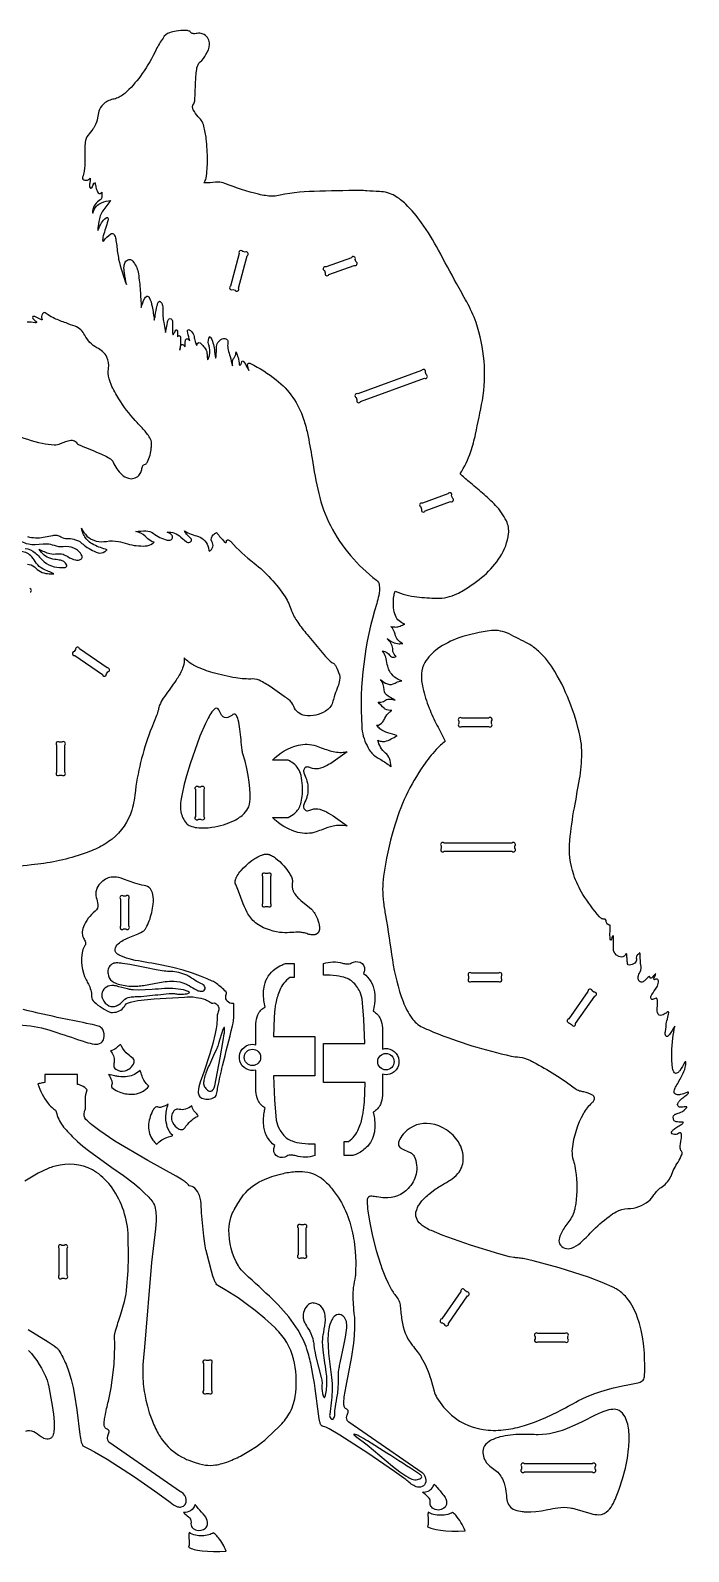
# Model space of a CAD drawing. Extents: x 0 to 56, y 0 to 52.4.
# Drawn here: x 35.87 to 55.98, y 0.41 to 46.85 of the extents above; entities that cross this region are included whole.
import ezdxf

# ---------------------------------------------------------------- set-up
doc = ezdxf.new("R2010")
doc.units = 0
doc.header["$MEASUREMENT"] = 0
doc.layers.get('0').update_dxf_attribs({"linetype": 'CONTINUOUS'})

msp = doc.modelspace()

# ---------------------------------------------------------------- linework, layer by layer
for points in [[(42.546, 36.467, -0.040772), (42.506, 36.638, -0.462979), (42.547, 36.689, -0.128791), (42.592, 36.682, -0.049562), (43.378, 36.182, -0.147565), (44.214, 34.984, -0.025581), (44.332, 34.549, -0.013372), (44.473, 33.778, 0.015224), (44.678, 32.713, 0.057868), (45.035, 31.73, 0.111184), (46.444, 30.066, -0.200682), (46.528, 29.911, -0.073309), (46.509, 29.594, -0.029023), (46.449, 29.353, 0.090055), (45.99, 25.61, 0.106437), (46.153, 25.014, 0.043726), (46.25, 24.848, 0.097324), (46.498, 24.631, -0.029783), (46.796, 24.444, -0.018141), (46.888, 24.371, 0.085694), (46.839, 24.619, 0.113279), (46.715, 24.79, -0.172395), (46.485, 25.177, 0.15305), (46.519, 25.166, 0.082138), (46.651, 25.14, 0.051844), (46.696, 25.145, 0.06517), (46.887, 25.218, -0.010374), (47.07, 25.312, 0.067193), (46.792, 25.406, -0.126116), (46.548, 25.528, -0.021172), (46.443, 25.635, 0.219053), (46.635, 25.738, 0.049125), (46.695, 25.858, -0.105175), (46.837, 26.032, -0.031883), (46.91, 26.085, -0.144272), (46.707, 26.13, -0.051908), (46.676, 26.154, -0.010503), (46.494, 26.342, 0.144221), (46.655, 26.36, 0.053539), (46.718, 26.403, -0.166104), (46.865, 26.433, -0.03772), (47.009, 26.407, -0.044542), (46.937, 26.442, -0.011487), (46.794, 26.525, -0.240347), (46.676, 26.72, 0.139622), (46.568, 27.03, 0.089887), (46.779, 26.899, 0.217327), (47.011, 26.922, -0.074916), (47.161, 26.986, -0.04447), (47.215, 26.993, -0.202975), (46.839, 27.294, -0.053822), (46.787, 27.436, -0.017577), (46.735, 27.669, 0.065788), (46.67, 27.846, 0.038588), (46.629, 27.909, -0.213749), (46.853, 27.767, 0.180505), (46.949, 27.711, 0.085795), (46.987, 27.713, 0.055747), (47.043, 27.734, -0.16982), (46.944, 27.892, -0.029013), (46.939, 27.979, 0.124388), (46.88, 28.144, 0.037477), (46.772, 28.287, 0.172299), (47.132, 28.127, 0.069621), (47.242, 28.137, -0.260544), (47.012, 28.416, 0.145007), (46.884, 28.652, 0.032657), (47.027, 28.635, 0.101739), (47.161, 28.663, -0.015311), (47.306, 28.724, -0.229171), (47.018, 28.987, -0.079183), (46.966, 29.216, -0.057845), (46.977, 29.61, -0.068263), (47.013, 29.73, 0.086745), (47.678, 29.555, 0.019665), (48.285, 29.515, 0.11819), (48.896, 29.648, 0.027778), (49.09, 29.752, 0.043529), (49.727, 30.208, 0.06709), (50.225, 30.781, 0.10947), (50.477, 31.477, 0.136956), (50.409, 31.873, 0.081604), (50.079, 32.348, 0.024966), (49.684, 32.72, 0.004518), (49.268, 33.07, -0.009427), (48.995, 33.307, 0.05985), (49.321, 33.991, 0.033488), (49.467, 34.522, 0.004868), (49.676, 35.552, 0.12504), (49.482, 37.932, 0.042419), (49.2, 38.557, 0.00249), (48.888, 39.116, -0.002268), (48.335, 40.142, 0.032317), (47.821, 40.973, 0.039698), (47.334, 41.543, 0.056565), (47.002, 41.797, 0.125464), (46.534, 41.925, -0.009386), (46.142, 41.95, 0.014605), (45.945, 41.957, 0.007702), (44.535, 41.934, 0.046505), (43.35, 41.789, -0.040768), (43.263, 41.783, -0.048831), (42.842, 41.843, -0.03478), (41.81, 42.175, 0.10837), (41.602, 42.213, 0.01146), (41.287, 42.192, -0.017336), (41.17, 42.19, 0.129207), (41.236, 42.339, 0.047421), (41.277, 42.892, 0.025874), (41.243, 43.536, 0.033105), (41.169, 43.924, 0.076913), (41.086, 44.106, 0.036415), (40.995, 44.21, -0.052159), (40.845, 44.422, -0.291498), (40.857, 44.603, 0.100968), (40.893, 44.727, 0.019815), (40.898, 44.875, -0.005973), (40.929, 45.506, -0.016783), (40.958, 45.702, -0.161306), (41.054, 45.882, 0.089163), (41.233, 46.108, 0.127736), (41.338, 46.417, 0.279506), (41.178, 46.717, 0.112324), (41.047, 46.757, 0.051412), (40.889, 46.746, -0.16524), (40.79, 46.764, -0.092947), (40.752, 46.805, 0.125953), (40.718, 46.827, 0.057677), (40.608, 46.844, 0.067401), (40.322, 46.823, 0.026223), (40.122, 46.775, 0.177324), (39.92, 46.613, 0.037854), (39.713, 46.267, -0.038532), (39.284, 45.526, -0.049801), (38.817, 44.979, -0.077668), (38.54, 44.789, -0.055971), (38.388, 44.744, 0.130894), (38.091, 44.588, 0.127166), (37.963, 44.377, 0.038662), (37.921, 44.18, -0.075245), (37.827, 43.912, -0.030197), (37.778, 43.835, -0.007341), (37.629, 43.644, 0.135954), (37.543, 43.432, 0.026991), (37.535, 43.337), (37.533, 42.904, -0.031564), (37.511, 42.548, -0.056242), (37.462, 42.366, 0.272827), (37.471, 42.307, 0.229465), (37.609, 42.277, 0.099194), (37.647, 42.299, -0.031572), (37.694, 42.335, -0.080858), (37.688, 42.218, 0.013761), (37.673, 42.095, 0.20006), (37.69, 42.042, 0.432905), (37.753, 42.054, 0.063666), (37.801, 42.169, -0.247859), (37.832, 42.199, -0.082897), (37.864, 42.098, 0.030457), (37.905, 41.953, 0.051747), (37.94, 41.886, 0.306496), (37.999, 41.871, 0.173615), (38.053, 41.908, -0.060536), (38.05, 41.748, -0.169479), (38.001, 41.67, 0.145464), (37.85, 41.536, 0.128949), (37.771, 41.329, 0.052774), (37.773, 41.265, -0.109176), (37.89, 41.482, -0.117563), (38.042, 41.584, -0.084076), (38.329, 41.658, 0.033272), (38.082, 41.342, 0.101105), (37.957, 41.013, 0.029524), (37.929, 40.743, -0.018868), (38.041, 40.971, -0.124912), (38.18, 41.122, -0.133567), (38.22, 41.135, -0.211507), (38.234, 41.126, -0.143071), (38.235, 41.033, -0.009734), (38.092, 40.576, 0.110694), (38.081, 40.404, 0.132252), (38.108, 40.425, -0.063855), (38.323, 40.639, -0.459191), (38.425, 40.618, -0.075498), (38.474, 40.484, -0.027738), (38.505, 40.279, 0.018906), (38.565, 39.864, 0.042026), (38.806, 39.091, -0.016788), (38.739, 39.445, -0.048138), (38.73, 39.653, -0.09246), (38.762, 39.771, -0.227671), (38.877, 39.854, -0.189015), (38.966, 39.829, -0.088625), (39.023, 39.773, -0.11703), (39.168, 39.419, -0.021319), (39.224, 38.904, -0.00174), (39.256, 38.386, -0.062294), (39.36, 38.675, -0.121512), (39.411, 38.728, -0.361151), (39.485, 38.712, -0.073956), (39.501, 38.689, -0.067967), (39.588, 38.419, -0.015404), (39.652, 38.005, 0.039815), (39.684, 38.133, -0.026904), (39.742, 38.45, -0.022071), (39.771, 38.541, -0.271564), (39.813, 38.577, -0.186502), (39.83, 38.572, -0.174188), (39.907, 38.447, -0.078441), (39.914, 38.298, 0.041838), (39.916, 38.112, 0.021178), (39.942, 37.928), (39.999, 37.623, 0.047984), (40.016, 37.711, 0.008778), (40.053, 37.929, -0.090626), (40.087, 38.026, -0.520928), (40.186, 38.025, -0.126081), (40.214, 37.918, -0.004085), (40.207, 37.676, 0.095126), (40.228, 37.549, -0.045265), (40.279, 37.64, -0.042376), (40.311, 37.693, -0.123571), (40.335, 37.708, -0.31691), (40.347, 37.701, -0.125343), (40.363, 37.633), (40.36, 37.492, -0.149927), (40.404, 37.529, -0.353541), (40.444, 37.513, -0.139967), (40.457, 37.46, -0.018029), (40.437, 37.082, -0.091352), (40.451, 37.18, -0.081701), (40.471, 37.242, -0.428919), (40.538, 37.251, -0.061096), (40.593, 37.186, -0.016896), (40.604, 37.384, -0.41913), (40.662, 37.432, -0.136339), (40.685, 37.422, -0.037085), (40.737, 37.369, -0.01849), (40.677, 37.62, -0.040065), (40.672, 37.685, -0.535475), (40.719, 37.709, -0.054893), (40.793, 37.653, -0.124886), (40.869, 37.501, -0.009056), (40.899, 37.355, 0.07693), (40.95, 37.226, -0.132825), (40.985, 37.302, -0.352835), (41.051, 37.31, -0.117362), (41.085, 37.28, 0.007817), (41.18, 37.177, -0.158132), (41.264, 36.99, -0.027287), (41.273, 36.867, 0.016373), (41.279, 36.786, 0.070756), (41.314, 36.846, 0.139796), (41.341, 37.171, 0.017005), (41.309, 37.271, -0.232909), (41.356, 37.503, -0.098984), (41.446, 37.311, -0.027964), (41.489, 37.1, -0.008174), (41.521, 36.842, 0.130097), (41.547, 36.938, -0.024215), (41.554, 37.069, -0.00918), (41.558, 37.196, -0.308176), (41.765, 37.443, -0.452621), (41.901, 37.345, -0.047988), (41.896, 37.265, 0.071036), (41.911, 37.101, 0.016355), (41.969, 36.888, -0.004463), (42.043, 36.603, -0.087575), (42.056, 36.781, -0.104557), (42.107, 36.876, 0.158869), (42.151, 37.033, -0.06344), (42.212, 36.86, -0.013544), (42.251, 36.65, 0.155344), (42.272, 36.619, 0.139595), (42.313, 36.687, -0.042289), (42.339, 36.764, -0.17433), (42.384, 36.735, -0.053857), (42.486, 36.568, 0.018107)], [(42.247, 40.034), (41.986, 39.044, 1), (42.049, 38.936), (42.12, 38.918, 1), (42.228, 38.981), (42.488, 39.97, 1), (42.426, 40.078), (42.355, 40.097, 1)], [(44.988, 39.393), (45.762, 39.675, 1), (45.815, 39.788), (45.79, 39.857, 1), (45.677, 39.909), (44.903, 39.628, 1), (44.85, 39.515), (44.875, 39.446, 1)], [(45.958, 35.518), (47.907, 36.227, 1), (47.959, 36.341), (47.934, 36.409, 1), (47.821, 36.462), (45.873, 35.753, 1), (45.82, 35.64), (45.845, 35.571, 1)], [(47.932, 32.18), (48.706, 32.462, 1), (48.759, 32.575), (48.734, 32.644, 1), (48.62, 32.697), (47.847, 32.415, 1), (47.794, 32.302), (47.819, 32.233, 1)], [(53.461, 19.64, 0.086356), (53.44, 19.706, 0.337845), (53.409, 19.719, -0.194882), (53.322, 19.733, -0.079992), (53.254, 19.794, -0.042199), (52.75, 20.47, -0.052481), (52.467, 21.072, -0.103803), (52.346, 22.124, -0.01828), (52.486, 23.117, 0.003073), (52.645, 23.988, 0.037001), (52.715, 24.773, 0.040576), (52.687, 25.148, 0.086335), (51.895, 27.274, 0.06807), (51.391, 27.902, 0.06038), (51.081, 28.123, -0.000932), (50.49, 28.426, 0.141066), (49.953, 28.526, 0.050121), (48.961, 28.304, 0.06881), (48.303, 27.966, 0.095874), (47.914, 27.548, 0.122932), (47.815, 27.216, 0.069334), (47.854, 26.782, 0.042064), (48.052, 26.159, 0.023047), (48.29, 25.636, 0.002463), (48.541, 25.148, 0.039646), (48.266, 24.893, 0.037624), (47.882, 24.413, 0.083391), (46.97, 22.487, 0.033792), (46.657, 21.032, 0.067328), (46.657, 20.227, 0.010804), (46.718, 19.829, -0.005879), (46.927, 18.473, 0.051129), (47.255, 17.204, 0.061528), (47.52, 16.701, 0.120391), (47.849, 16.418, -0.003044), (48.181, 16.272, 0.042915), (50.559, 15.54, 0.030365), (50.807, 15.508, -0.07845), (51.122, 15.413, -0.016281), (51.237, 15.357, -0.037843), (52.514, 14.548, 0.05744), (52.642, 14.483, 0.029234), (52.765, 14.455, -0.063016), (53.028, 14.358, -0.447657), (53.07, 14.17, -0.070386), (53.018, 14.108, 0.081348), (52.763, 13.785, 0.099098), (52.419, 12.708, 0.075183), (52.431, 12.434, 0.019962), (52.47, 12.305, -0.041804), (52.524, 12.04, -0.068183), (52.527, 11.036, -0.017113), (52.496, 10.862, -0.099956), (52.32, 10.49, 0.006711), (52.197, 10.327, 0.064491), (52.03, 9.994, 0.166516), (52.033, 9.811, 0.225805), (52.196, 9.673, 0.161223), (52.401, 9.68, 0.089089), (52.67, 9.84, 0.021989), (53.009, 10.172, -0.033319), (53.545, 10.644, -0.027573), (53.766, 10.788, -0.114948), (54.119, 10.883, 0.170905), (54.751, 11.111, 0.075307), (54.917, 11.3, -0.108607), (55.175, 11.556, 0.135637), (55.441, 11.877, -0.011252), (55.534, 12.097, -0.030948), (55.654, 12.304, 0.035434), (55.768, 12.527, 0.194784), (55.773, 12.617, 0.078382), (55.74, 12.661, -0.148321), (55.719, 12.732, -0.04338), (55.753, 12.992, 0.054055), (55.758, 13.144, 0.320944), (55.721, 13.195, 0.237531), (55.682, 13.182, -0.2564), (55.504, 13.152, -0.162597), (55.453, 13.194, -0.258488), (55.455, 13.229, -0.09509), (55.531, 13.307, -0.031192), (55.652, 13.387, 0.013014), (55.786, 13.473, 0.081454), (55.815, 13.502, 0.232193), (55.816, 13.514, 0.137334), (55.788, 13.521, -0.062668), (55.594, 13.536, -0.056573), (55.553, 13.552, -0.204894), (55.511, 13.627, -0.14375), (55.52, 13.718, -0.179055), (55.584, 13.77, 0.006521), (55.741, 13.825, 0.159185), (55.92, 13.971, 0.237216), (55.919, 13.987, 0.191124), (55.88, 13.993, -0.05313), (55.73, 13.979, -0.269455), (55.643, 14.032, -0.217237), (55.644, 14.094, -0.068876), (55.689, 14.163, -0.045572), (55.799, 14.263, 0.011009), (55.923, 14.36, 0.043771), (55.97, 14.404, 0.150407), (55.977, 14.427, 0.289985), (55.97, 14.434, 0.175728), (55.922, 14.428, -0.053935), (55.726, 14.362, -0.089763), (55.605, 14.362, -0.148469), (55.546, 14.4, -0.096531), (55.531, 14.429, -0.109293), (55.543, 14.507, -0.053312), (55.597, 14.623, 0.004604), (55.785, 14.956, 0.053511), (55.874, 15.19, 0.075411), (55.888, 15.369, 0.271934), (55.86, 15.352, -0.030385), (55.708, 15.093, -0.092341), (55.637, 15.025, -0.142053), (55.581, 15.012, -0.183072), (55.549, 15.03, -0.144834), (55.489, 15.173, -0.067129), (55.496, 16.089, -0.004602), (55.552, 16.451, -0.041938), (55.395, 16.201, -0.02449), (55.353, 16.153, -0.072328), (55.321, 16.132, -0.41057), (55.276, 16.155, -0.130269), (55.263, 16.259, -0.027395), (55.282, 16.373, 0.062135), (55.289, 16.473, -0.061353), (55.33, 16.666, 0.031194), (55.351, 16.769, -0.033644), (55.376, 16.857, 0.64095), (55.342, 16.885, -0.016149), (55.232, 16.819, -0.044291), (55.156, 16.786, -0.187926), (55.074, 16.791, -0.147354), (55.042, 16.823, -0.099038), (55.02, 16.909, -0.036594), (55.028, 17.12, 0.035722), (55.028, 17.241, 0.119773), (55.005, 17.298, 0.214699), (54.985, 17.304, 0.118191), (54.934, 17.283, -0.083252), (54.876, 17.264, -0.505904), (54.819, 17.332, -0.092778), (54.854, 17.415, 0.003161), (55.002, 17.641, 0.112099), (55.058, 17.798, 0.148471), (55.04, 17.873, 0.326869), (54.989, 17.89, 0.046284), (54.946, 17.872, -0.666499), (54.918, 17.902, -0.012637), (54.963, 18.02, 0.035099), (54.974, 18.063, 0.01044), (54.874, 17.945, -0.104102), (54.832, 17.916, -0.496762), (54.796, 17.946, 0.64235), (54.764, 17.961, 0.039343), (54.651, 17.857, -0.099094), (54.559, 17.795, -0.208673), (54.492, 17.803, -0.240867), (54.437, 17.935, -0.130699), (54.476, 18.067, 0.16417), (54.524, 18.271, -0.041162), (54.497, 18.629, 0.075174), (54.493, 18.671, 0.085682), (54.484, 18.689, 0.237243), (54.472, 18.683, -0.113095), (54.417, 18.63, 0.287432), (54.384, 18.508, -0.265086), (54.331, 18.38, -0.144657), (54.171, 18.313, -0.387544), (54.115, 18.357, -0.036245), (54.099, 18.496, -0.018682), (54.09, 18.626, 0.119524), (54.074, 18.672, 0.125931), (54.061, 18.658, -0.361933), (53.923, 18.561, -0.325859), (53.686, 18.755, -0.055794), (53.679, 18.807, -0.009752), (53.687, 19.165, 0.093109), (53.672, 19.218, 0.252178), (53.661, 19.203, 0.029117), (53.632, 19.146, -0.123455), (53.605, 19.082, -0.243845), (53.591, 19.079, -0.247592), (53.577, 19.11, -0.014941), (53.576, 19.341, 0.008216), (53.576, 19.532, -0.279785), (53.478, 19.596, -0.066013)], [(37.228, 27.765), (38.068, 27.182, 1), (38.191, 27.204), (38.233, 27.264, 1), (38.211, 27.387), (37.37, 27.971, 1), (37.247, 27.948), (37.205, 27.888, 1)], [(41.627, 26.108, 0.21732), (41.58, 26.151, 0.21732), (41.517, 26.144, 0.097879), (41.415, 26.043, 0.035971), (41.299, 25.855), (41.217, 25.693), (41.05, 25.305), (40.746, 24.455), (40.636, 24.091), (40.57, 23.834), (40.496, 23.492), (40.468, 23.34, 0.087543), (40.468, 22.994, 0.129432), (40.638, 22.642, 0.107896), (40.751, 22.565, 0.070374), (40.953, 22.513, 0.066219), (41.413, 22.522, 0.080471), (42.1, 22.733, 0.075776), (42.404, 22.947, 0.092825), (42.537, 23.147, 0.044216), (42.56, 23.225, 0.049524), (42.584, 23.529), (42.576, 23.709), (42.556, 23.903), (42.524, 24.107), (42.48, 24.32), (42.426, 24.538), (42.359, 24.768, -0.034943), (42.339, 24.881, -0.002177), (42.271, 25.515, 0.032122), (42.216, 25.806, 0.058736), (42.165, 25.931, 0.118694), (42.123, 25.971, 0.282715), (42.054, 25.963, -0.084465), (41.897, 25.871, -0.311209), (41.725, 25.927, -0.057135), (41.697, 25.968), (41.666, 26.027, 0.030593)], [(48.956, 25.765), (48.956, 25.692, 1), (49.045, 25.603), (49.868, 25.603, 1), (49.956, 25.692), (49.956, 25.765, 1), (49.868, 25.853), (49.045, 25.853, 1)], [(36.671, 25.03), (36.671, 24.207, 1), (36.759, 24.118), (36.832, 24.118, 1), (36.921, 24.207), (36.921, 25.03, 1), (36.832, 25.118), (36.759, 25.118, 1)], [(43.26, 24.571, -0.137942), (44.055, 25.03, -0.136379), (44.599, 25.009, 0.024005), (45.023, 24.858, 0.085593), (45.422, 24.811, 0.030997), (45.544, 24.828), (45.263, 24.622), (45.12, 24.523, -0.015444), (44.93, 24.408, -0.069504), (44.664, 24.309, -0.147106), (44.43, 24.338, 0.043035), (44.326, 24.364, 0.275288), (44.241, 24.321, 0.187531), (44.214, 24.232, 0.049446), (44.224, 24.188, 0.007367), (44.301, 23.987, -0.124061), (44.331, 23.512, -0.034628), (44.302, 23.404, 0.016532), (44.217, 23.185, 0.346007), (44.284, 23.034, 0.15317), (44.336, 23.029, 0.060378), (44.464, 23.067, -0.154569), (44.709, 23.071, -0.066404), (44.979, 22.955), (45.12, 22.868), (45.263, 22.769), (45.544, 22.563, 0.107399), (45.116, 22.554, 0.034356), (44.798, 22.458, -0.005535), (44.599, 22.382, -0.144527), (44.042, 22.367, -0.114737), (43.379, 22.715, -0.021255), (43.265, 22.821), (43.745, 22.821, 0.057297), (43.944, 22.95, 0.1439), (44.126, 23.236, 0.051329), (44.171, 23.466, 0.080463), (44.138, 24.106, 0.172422), (43.903, 24.473, 0.033523), (43.745, 24.571)], [(41.006, 23.76), (41.079, 23.76, -1), (41.168, 23.672), (41.168, 22.849, -1), (41.079, 22.76), (41.006, 22.76, -1), (40.918, 22.849), (40.918, 23.672, -1)], [(48.42, 21.953), (48.42, 21.88, 1), (48.508, 21.791), (50.581, 21.791, 1), (50.67, 21.88), (50.67, 21.953, 1), (50.581, 22.041), (48.508, 22.041, 1)], [(38.002, 20.808, 0.265864), (37.88, 20.38, -0.021325), (37.928, 20.166, -0.279523), (37.845, 19.959, 0.131145), (37.489, 19.482, 0.087249), (37.453, 19.278, 0.119528), (37.494, 19.136, -0.067133), (37.55, 19.017, -0.222096), (37.537, 18.912, 0.101464), (37.462, 18.744, 0.176458), (37.573, 17.863, 0.017902), (37.64, 17.738, -0.12328), (37.738, 17.357, 0.210939), (37.817, 17.19, 0.089439), (38.33, 16.872, 0.075611), (38.536, 16.896, 0.141549), (38.708, 17.012, 0.034904), (38.77, 17.103, -0.122071), (38.835, 17.15, -0.051429), (38.964, 17.195, -0.03311), (39.348, 17.258), (39.653, 17.285), (40.573, 17.337, -0.069788), (40.931, 17.332, -0.051591), (41.215, 17.261, -0.045609), (41.363, 17.187, 0.070309), (41.409, 17.159, 0.111182), (41.439, 17.154), (41.483, 17.161, -0.202789), (41.542, 17.136, -0.085052), (41.617, 17.04, -0.184723), (41.62, 16.92, 0.016251), (41.578, 16.785, 0.040121), (41.576, 16.704, -0.030737), (41.55, 16.437, -0.0172), (41.512, 16.23), (41.438, 15.918), (41.35, 15.603), (41.172, 15.051), (41.059, 14.743, 0.099809), (40.996, 14.452, 0.109207), (41.027, 14.33, 0.205628), (41.143, 14.241, 0.208435), (41.492, 14.285, 0.248484), (41.565, 14.413, -0.012531), (41.597, 14.6, -0.002973), (41.738, 15.245, -0.001302), (42.045, 16.464, 0.052258), (42.086, 16.796), (42.087, 17.119, 0.222753), (42.082, 17.135, 0.222753), (42.067, 17.141, -0.273665), (41.881, 17.22, -0.080036), (41.841, 17.291, -0.171922), (41.852, 17.422, 0.11003), (41.859, 17.478, 0.137324), (41.847, 17.5, 0.047058), (41.552, 17.756, 0.041018), (41.425, 17.828), (41.269, 17.898), (41.065, 17.98), (40.818, 18.068), (40.535, 18.157), (40.223, 18.242), (39.888, 18.318, -0.001165), (39.072, 18.461), (38.887, 18.506, -0.055267), (38.582, 18.619, -0.089319), (38.483, 18.697, -0.217651), (38.459, 18.799, -0.170562), (38.551, 18.966, -0.067985), (38.703, 19.074, -0.023828), (38.853, 19.147), (39.158, 19.272, 0.06274), (39.33, 19.365, 0.097923), (39.399, 19.446, 0.046786), (39.501, 19.67, 0.061025), (39.622, 20.18, 0.069971), (39.611, 20.475, 0.10968), (39.534, 20.643, 0.193431), (39.346, 20.744, -0.048841), (39.061, 20.816), (38.715, 20.944, 0.074685), (38.432, 21.005, 0.184525), (38.08, 20.881, 0.032865)], [(42.962, 21.02), (42.962, 20.197, 1), (43.05, 20.109), (43.123, 20.109, 1), (43.212, 20.197), (43.212, 21.02, 1), (43.123, 21.109), (43.05, 21.109, 1)], [(38.624, 20.333), (38.624, 19.51, 1), (38.712, 19.421), (38.786, 19.421, 1), (38.874, 19.51), (38.874, 20.333, 1), (38.786, 20.421), (38.712, 20.421, 1)], [(38.241, 18.049, 0.235984), (38.362, 17.826, 0.067837), (38.495, 17.756, 0.044997), (38.705, 17.7, 0.06628), (39.155, 17.677, 0.018227), (39.322, 17.696), (39.486, 17.725), (39.813, 17.788), (39.983, 17.813, -0.040379), (40.248, 17.826, -0.089621), (40.608, 17.744, -0.023478), (40.72, 17.69, 0.010201), (40.943, 17.56, 0.085271), (41.051, 17.52, 0.177386), (41.165, 17.535, 0.212729), (41.208, 17.594, 0.212729), (41.192, 17.666, 0.13471), (41.098, 17.748, 0.014065), (41.015, 17.787, -0.025067), (40.794, 17.919, 0.025747), (40.643, 18.004, 0.11332), (40.16, 18.118, -0.027483), (39.958, 18.135), (39.714, 18.174, 0.001845), (38.91, 18.333), (38.681, 18.369, 0.022584), (38.542, 18.382, 0.06903), (38.427, 18.375, 0.071512), (38.396, 18.364, 0.116018), (38.272, 18.259, 0.169714), (38.237, 18.112, 0.013174)], [(43.297, 14.94), (43.329, 14.202), (43.381, 13.578, 0.102496), (43.474, 13.313, 0.030802), (43.578, 13.154, 0.13947), (43.866, 12.948, 0.060504), (44.162, 12.879, 0.031161), (44.556, 12.859), (44.556, 12.503, -0.157017), (43.983, 12.493, 0.035508), (43.852, 12.516, 0.137191), (43.703, 12.484, -0.223616), (43.442, 12.464, -0.331314), (43.306, 12.693, -0.077159), (43.333, 12.807, -0.196314), (43.005, 13.365, -0.079424), (43.012, 13.812, -0.019507), (43.041, 13.96, -0.181595), (42.818, 14.203, -0.077993), (42.76, 14.465), (42.761, 15.113, -0.410058), (42.27, 15.385, -0.410058), (42.534, 15.88, -0.144622), (42.761, 15.883), (42.76, 16.532, -0.081971), (42.822, 16.803, -0.173688), (43.041, 17.037, -0.020262), (43.003, 17.24, -0.085073), (43.017, 17.698, -0.178805), (43.345, 18.199, -0.058275), (43.546, 18.317, -0.023841), (43.667, 18.366), (43.931, 18.366), (43.931, 17.935), (43.791, 17.935, 0.131685), (43.485, 17.546, 0.059206), (43.365, 17.15, 0.01486), (43.339, 16.989), (43.311, 16.724), (43.291, 16.134), (44.556, 16.134), (44.556, 14.94)], [(46.085, 15.927), (46.053, 16.666), (46.001, 17.289, 0.1025), (45.909, 17.554, 0.030814), (45.805, 17.713, 0.13946), (45.516, 17.919, 0.060505), (45.22, 17.988, 0.031162), (44.827, 18.008), (44.827, 18.364, -0.157018), (45.4, 18.374, 0.035507), (45.53, 18.351, 0.137191), (45.68, 18.383, -0.223615), (45.94, 18.404, -0.331314), (46.076, 18.175, -0.077174), (46.049, 18.06, -0.196317), (46.378, 17.502, -0.070376), (46.381, 17.13, -0.029264), (46.341, 16.907, -0.181612), (46.564, 16.664, -0.078004), (46.622, 16.402), (46.621, 15.754, -0.410051), (47.113, 15.482, -0.410051), (46.848, 14.987, -0.144562), (46.621, 14.984), (46.622, 14.335, -0.081963), (46.56, 14.064, -0.173695), (46.341, 13.83), (46.369, 13.693, -0.082908), (46.376, 13.223, -0.161539), (46.126, 12.744, -0.087486), (45.836, 12.55, -0.023841), (45.716, 12.501), (45.452, 12.501), (45.452, 12.932), (45.591, 12.932, 0.131684), (45.897, 13.321, 0.059206), (46.017, 13.717, 0.01486), (46.044, 13.878), (46.071, 14.143), (46.092, 14.733), (44.827, 14.733), (44.826, 15.927)], [(38.051, 17.434, 0.139088), (38.08, 17.274, 0.182914), (38.27, 17.073, 0.21481), (38.499, 17.074, 0.085615), (38.617, 17.147), (38.71, 17.239, -0.145043), (38.908, 17.336, -0.045201), (39.074, 17.353, 0.017233), (39.425, 17.377, -0.005375), (40.105, 17.446, -0.038982), (40.267, 17.448, -0.022518), (40.333, 17.437, 0.03454), (40.449, 17.428, 0.048087), (40.647, 17.443, 0.099294), (40.716, 17.466, 0.302494), (40.727, 17.483, 0.302494), (40.716, 17.499, 0.073937), (40.662, 17.524, 0.033036), (40.542, 17.558, 0.040155), (40.216, 17.6, 0.025675), (39.964, 17.601, 0.005931), (39.592, 17.569), (39.371, 17.557), (39.175, 17.555), (39.005, 17.559), (38.966, 17.563, -0.030423), (38.836, 17.587, 0.003077), (38.485, 17.68, 0.07682), (38.352, 17.695, 0.157631), (38.147, 17.614, 0.186815)], [(49.256, 17.98), (49.256, 17.907, 1), (49.344, 17.819), (50.167, 17.819, 1), (50.256, 17.907), (50.256, 17.98, 1), (50.167, 18.069), (49.344, 18.069, 1)], [(52.903, 17.512), (52.319, 16.671, 1), (52.341, 16.548), (52.402, 16.507, 1), (52.525, 16.529), (53.108, 17.369, 1), (53.086, 17.492), (53.026, 17.534, 1)], [(41.62, 15.923, -0.021446), (41.562, 15.771, -0.003771), (41.304, 15.206), (41.229, 15.018, 0.031438), (41.177, 14.846, 0.079162), (41.161, 14.688, 0.162267), (41.204, 14.58, 0.107565), (41.309, 14.48, 0.385849), (41.446, 14.504, 0.11701), (41.504, 14.634), (41.67, 15.482), (41.762, 16.017), (41.791, 16.22, 0.034914), (41.8, 16.345, 0.07268), (41.794, 16.408, 0.242214), (41.792, 16.414, 0.242214), (41.785, 16.416, 0.203353), (41.774, 16.401, 0.037436), (41.752, 16.347)], [(38.316, 15.698, -0.081282), (38.409, 15.545, -0.12875), (38.429, 15.373, 0.0373), (38.414, 15.261, 0.254621), (38.477, 15.141, 0.215209), (38.76, 15.085, 0.088697), (38.875, 15.143, 0.1127), (39.015, 15.293, 0.173392), (39.04, 15.409, 0.199126), (39.007, 15.463, 0.014547), (38.855, 15.587, -0.103447), (38.655, 15.838, -0.020105), (38.634, 15.886, 0.192219), (38.583, 15.863, -0.024014), (38.482, 15.775, -0.117327)], [(42.653, 15.248, -0.414214), (42.403, 15.498, -0.414214), (42.653, 15.748, -0.414214), (42.903, 15.498, -0.414214)], [(46.729, 15.619, -0.414214), (46.979, 15.369, -0.414214), (46.729, 15.119, -0.414214), (46.479, 15.369, -0.414214)], [(37.31, 14.676), (37.31, 14.98), (36.31, 14.98), (36.31, 14.73, 0.016681), (36.164, 14.706, 0.0277), (36.101, 14.688, 0.090869), (36.407, 14.096, 0.059497), (36.577, 13.929, 0.029402), (36.634, 13.892, 0.011973), (36.712, 13.665, 0.092969), (36.957, 13.284, -0.011755), (37.149, 13.084), (37.305, 12.936), (37.47, 12.794), (37.641, 12.657), (38.357, 12.141), (38.711, 11.89), (39.046, 11.635), (39.203, 11.503), (39.349, 11.368), (39.484, 11.228, -0.019048), (39.606, 11.082, -0.111923), (39.684, 10.893, -0.048021), (39.708, 10.674, -0.018169), (39.708, 10.522), (39.69, 10.269), (39.566, 9.239), (39.355, 6.657), (39.324, 6.342), (39.307, 6.119), (39.301, 5.855, 0.041017), (39.36, 5.218), (39.396, 5.037), (39.443, 4.849), (39.502, 4.653), (39.574, 4.45, 0.038557), (39.775, 4.015, 0.018951), (39.866, 3.87), (39.941, 3.767, 0.11649), (40.572, 3.262, 0.018127), (40.714, 3.2), (40.868, 3.145), (41.035, 3.097), (41.216, 3.057, 0.08582), (41.528, 3.058, 0.033697), (41.728, 3.101), (41.867, 3.146, 0.034571), (42.283, 3.33), (42.543, 3.476), (42.773, 3.625), (42.961, 3.762, 0.020864), (43.092, 3.872), (43.468, 4.231, 0.059321), (43.766, 4.607, 0.095561), (43.958, 5.148, 0.082613), (43.941, 6.167, 0.137205), (43.461, 7.118, 0.018997), (43.332, 7.251), (43.03, 7.529), (42.738, 7.772), (42.464, 7.981), (42.215, 8.157), (41.816, 8.409), (41.597, 8.534, -0.123276), (41.544, 8.591, -0.044244), (41.493, 8.69, -0.020774), (41.446, 8.821), (41.402, 8.971), (41.259, 9.524, -0.022026), (41.231, 9.625), (41.206, 9.747), (41.163, 10.042), (41.094, 10.754, 0.029941), (41.071, 11.123, 0.038581), (41.034, 11.288, 0.121425), (40.892, 11.505, 0.153413), (40.72, 11.581, 0.120739), (40.68, 11.631, 0.035253), (40.597, 11.697), (40.475, 11.778), (40.319, 11.871), (39.454, 12.352), (38.445, 12.942), (37.987, 13.253), (37.787, 13.408, -0.018201), (37.613, 13.561, -0.294844), (37.51, 13.784, -0.056133), (37.552, 13.933, 0.079555), (37.556, 13.963, 0.229137), (37.55, 13.974, 0.023814), (37.548, 14.228, -0.087767), (37.6, 14.504, 0.165155), (37.436, 14.634, 0.027083)], [(38.257, 14.981, -0.04501), (38.346, 14.803, -0.115782), (38.364, 14.704, -0.076647), (38.345, 14.642, 0.203065), (38.353, 14.582, 0.088211), (38.535, 14.465, 0.096349), (38.924, 14.373, 0.022647), (39.049, 14.381, 0.208485), (39.484, 14.616, 0.064212), (39.468, 14.636, -0.121384), (39.279, 14.926, -0.032309), (39.223, 15.112, -0.172453), (38.837, 14.914, -0.067449), (38.569, 14.912, -0.021191), (38.448, 14.932, -0.021822)], [(40.082, 14.078, -0.032564), (39.921, 13.995, -0.079264), (39.822, 13.967, -0.116069), (39.776, 13.976, 0.109647), (39.726, 13.99, 0.217479), (39.668, 13.96, 0.068843), (39.603, 13.865, 0.118722), (39.478, 13.397, 0.166644), (39.608, 12.973, 0.062007), (39.729, 12.847, -0.051731), (39.889, 12.981, -0.053446), (40.042, 13.056, -0.028737), (40.219, 13.111, -0.135304), (40.052, 13.381, -0.077361), (40.009, 13.669, -0.08803)], [(40.802, 14.024, -0.100229), (40.611, 13.916, -0.126472), (40.41, 13.913, 0.108116), (40.345, 13.921, 0.185525), (40.252, 13.864, 0.286057), (40.21, 13.519, 0.174714), (40.417, 13.313, 0.157448), (40.524, 13.297, 0.203958), (40.569, 13.326, -0.036887), (40.676, 13.463, -0.048581), (40.843, 13.625, -0.087917), (40.972, 13.695, 0.317783), (40.994, 13.719, 0.198234), (40.978, 13.75, 0.014184), (40.893, 13.836, -0.136467), (40.807, 13.986, -0.039573)], [(54.628, 5.752, 0.017848), (54.641, 6.029), (54.633, 6.376, 0.018689), (54.597, 6.767), (54.566, 6.971), (54.525, 7.176), (54.473, 7.379), (54.408, 7.577, 0.078938), (54.11, 8.132, 0.079268), (53.821, 8.397, 0.029897), (53.708, 8.461), (53.337, 8.625), (52.916, 8.786), (52.021, 9.08), (51.224, 9.294), (50.925, 9.357, 0.023061), (50.763, 9.379, -0.029704), (50.634, 9.391), (50.509, 9.415), (50.175, 9.498), (49.311, 9.764), (48.449, 10.072), (48.119, 10.21, -0.018641), (47.95, 10.294, -0.071364), (47.745, 10.452, -0.304703), (47.68, 10.881, -0.051703), (47.745, 11.002, -0.053868), (47.931, 11.22, -0.019721), (48.068, 11.341), (48.237, 11.472, -0.021269), (48.384, 11.568, 0.009283), (48.691, 11.75, 0.073045), (48.931, 11.952, 0.165083), (49.091, 12.366, 0.164843), (48.945, 12.917, 0.21008), (48.093, 13.475, 0.248826), (47.302, 13.199, 0.057307), (47.15, 12.998, 0.123839), (47.111, 12.864, 0.224668), (47.172, 12.745, 0.058903), (47.248, 12.697, -0.002021), (47.476, 12.595, -0.14042), (47.595, 12.48, -0.165606), (47.65, 11.938, -0.142289), (47.41, 11.497, -0.228079), (46.691, 11.21, -0.034956), (46.456, 11.24, 0.024927), (46.3, 11.261, 0.07452), (46.224, 11.251, 0.287835), (46.158, 11.164, 0.053318), (46.154, 11.101, 0.023731), (46.178, 10.809), (46.234, 10.447), (46.319, 10.039), (46.43, 9.609), (46.563, 9.183, 0.017991), (46.716, 8.785), (46.798, 8.604), (46.884, 8.44, 0.045572), (47.075, 8.159, -0.105751), (47.152, 7.984, -0.019342), (47.167, 7.908, 0.005625), (47.216, 7.476, 0.131482), (47.529, 6.719, -0.004437), (47.683, 6.526), (47.774, 6.395), (47.852, 6.267, -0.056939), (48.098, 5.681), (48.203, 5.308, 0.061334), (48.285, 5.106, 0.068737), (48.734, 4.58, 0.16348), (49.849, 4.121, 0.060888), (50.471, 4.15, 0.038941), (51.029, 4.283, 0.013577), (51.268, 4.364), (51.613, 4.505), (51.978, 4.678, -0.001414), (52.615, 5.021), (52.856, 5.134), (53.083, 5.228), (53.298, 5.304), (53.499, 5.365), (53.686, 5.413), (54.013, 5.483, 0.021378), (54.429, 5.566, 0.069726), (54.56, 5.622, 0.255179)], [(47.84, 2.826, -0.198538), (47.952, 2.587, -0.487946), (47.698, 2.383, -0.093198), (47.543, 2.449, -0.040915), (47.396, 2.563, 0.011558), (47.273, 2.657), (46.989, 2.862), (46.176, 3.423), (45.325, 3.97), (44.994, 4.157, 0.038687), (44.823, 4.234, -0.017734), (44.777, 4.246, -0.171911), (44.744, 4.282, -0.063687), (44.71, 4.374, -0.01702), (44.691, 4.462, 0.000471), (44.522, 5.708), (44.447, 6.102, 0.026082), (44.318, 6.594, 0.056429), (44.045, 7.173), (43.909, 7.38), (43.761, 7.577), (43.604, 7.765), (43.442, 7.943), (43.278, 8.111, 0.002655), (42.428, 8.891), (42.34, 8.98, -0.05275), (42.224, 9.133, -0.138416), (41.934, 10.239, -0.066522), (41.99, 10.61, -0.059569), (42.089, 10.846), (42.205, 11.042), (42.319, 11.215, -0.139066), (42.951, 11.742, -0.047939), (43.55, 11.946, -0.047425), (43.957, 12.015, -0.046933), (44.255, 12.01, -0.16305), (44.888, 11.703, -0.042193), (45.122, 11.436), (45.269, 11.229, -0.068805), (45.598, 10.55, -0.0443), (45.757, 9.889), (45.793, 9.577), (45.809, 9.258), (45.803, 8.935, -0.021287), (45.792, 8.81, -0.006937), (45.733, 8.478, 0.03843), (45.716, 8.172), (45.726, 7.956, 0.003125), (45.762, 7.61, -0.014061), (45.772, 7.468), (45.773, 7.244), (45.761, 7.013), (45.738, 6.779), (45.668, 6.311, -0.004565), (45.504, 5.466), (45.449, 5.137, 0.052036), (45.438, 4.9, 0.124672), (45.468, 4.811, 0.133976), (45.502, 4.784, -0.170551), (45.563, 4.727, -0.195473), (45.563, 4.652, 0.007988), (45.523, 4.546, 0.301073), (45.567, 4.393, 0.030202), (45.595, 4.37)], [(44.046, 10.295), (44.046, 9.472, 1), (44.134, 9.383), (44.207, 9.383, 1), (44.296, 9.472), (44.296, 10.295, 1), (44.207, 10.383), (44.134, 10.383, 1)], [(36.742, 9.671), (36.742, 8.847, 1), (36.831, 8.759), (36.904, 8.759, 1), (36.992, 8.847), (36.992, 9.671, 1), (36.904, 9.759), (36.831, 9.759, 1)], [(49.017, 8.358), (48.433, 7.518, 1), (48.455, 7.395), (48.515, 7.353, 1), (48.638, 7.375), (49.222, 8.216, 1), (49.2, 8.339), (49.14, 8.381, 1)], [(44.491, 8.004, 0.18777), (44.363, 7.955, 0.251973), (44.203, 7.538, 0.067839), (44.234, 7.431, 0.01119), (44.272, 7.358, 0.007632), (44.405, 7.138, -0.08187), (44.511, 6.842, -0.023279), (44.531, 6.698, 0.019737), (44.555, 6.532), (44.591, 6.359), (44.755, 5.726, -0.050242), (44.778, 5.574), (44.771, 5.469, 0.070099), (44.808, 5.171, 0.093951), (44.833, 5.123, 0.256796), (44.85, 5.119, 0.256796), (44.863, 5.131, 0.073931), (44.884, 5.186, 0.047089), (44.918, 5.39, 0.053403), (44.909, 5.888, 0.005948), (44.85, 6.256), (44.822, 6.476), (44.804, 6.672), (44.797, 6.841, -0.047212), (44.813, 7.02, 0.018221), (44.875, 7.402, 0.056503), (44.874, 7.624, 0.110894), (44.791, 7.847, 0.205308), (44.553, 7.996, 0.02926)], [(44.965, 7.062), (44.959, 6.877), (44.962, 6.705, 0.018775), (44.988, 6.383), (45.071, 5.726), (45.084, 5.547), (45.086, 5.372, -0.019746), (45.068, 5.051), (45.013, 4.602, 0.194923), (45.044, 4.473, 0.236477), (45.089, 4.452, 0.236477), (45.133, 4.476, 0.140834), (45.166, 4.602, -0.025456), (45.171, 4.723), (45.187, 4.837, 0.005447), (45.249, 5.202, 0.013023), (45.274, 5.406), (45.283, 5.57, 0.012442), (45.28, 5.786, -0.03791), (45.301, 6.018, -0.012688), (45.328, 6.175), (45.445, 6.7), (45.497, 6.958, 0.029673), (45.534, 7.247, 0.058972), (45.521, 7.441, 0.219938), (45.367, 7.641, 0.283499), (45.183, 7.615, 0.106317), (45.076, 7.486, 0.086147), (44.981, 7.199, 0.026495)], [(51.374, 6.818), (52.197, 6.818, 1), (52.285, 6.907), (52.285, 6.98, 1), (52.197, 7.068), (51.374, 7.068, 1), (51.285, 6.98), (51.285, 6.907, 1)], [(41.157, 6.154), (41.157, 5.33, 1), (41.246, 5.242), (41.319, 5.242, 1), (41.407, 5.33), (41.407, 6.154, 1), (41.319, 6.242), (41.246, 6.242, 1)], [(49.698, 3.375, 0.184796), (49.903, 3.024, 0.011272), (50.072, 2.899, -0.136438), (50.308, 2.588, -0.060754), (50.396, 2.25, -0.002202), (50.424, 1.999, 0.268236), (50.669, 1.691, 0.072184), (50.897, 1.637, 0.020507), (51.016, 1.629), (51.152, 1.63), (51.307, 1.641), (51.482, 1.662), (51.677, 1.694, -0.008957), (51.978, 1.752, -0.073919), (52.362, 1.75, -0.020665), (52.501, 1.723), (52.99, 1.576, 0.078552), (53.239, 1.54, 0.192819), (53.523, 1.669, 0.075284), (53.678, 1.891, 0.019187), (53.73, 2), (53.857, 2.319), (53.961, 2.64), (54.044, 2.958), (54.105, 3.264), (54.144, 3.551, 0.0445), (54.155, 4.068, 0.088801), (54.035, 4.524, 0.158263), (53.852, 4.719, 0.141326), (53.66, 4.756, 0.071918), (53.416, 4.703, 0.017479), (53.305, 4.66), (53.124, 4.577), (52.721, 4.375), (52.501, 4.269), (52.27, 4.17, -0.059175), (51.648, 3.999), (51.516, 3.984), (51.383, 3.979), (51.316, 3.98, 0.016764), (50.859, 3.993, 0.054493), (50.211, 3.913, 0.071405), (49.883, 3.778, 0.153996), (49.711, 3.578, 0.153944)], [(46.162, 3.674), (46.932, 3.025), (47.157, 2.85, 0.02591), (47.406, 2.682, 0.046487), (47.564, 2.61, 0.112375), (47.654, 2.601, 0.074653), (47.796, 2.656, 0.249416), (47.822, 2.694, 0.249416), (47.806, 2.737, 0.067065), (47.726, 2.8, -0.000763), (46.759, 3.423), (46.171, 3.79, 0.008864), (45.908, 3.942, 0.029286), (45.818, 3.982, 0.017315), (45.759, 3.996, 0.371605), (45.75, 3.99, 0.371605), (45.754, 3.981, 0.060439), (45.804, 3.937)], [(50.96, 2.846), (53.033, 2.846, 1), (53.122, 2.934), (53.122, 3.007, 1), (53.033, 3.096), (50.96, 3.096, 1), (50.872, 3.007), (50.872, 2.934, 1)], [(47.855, 2.235, 0.286237), (48.149, 2.369, 0.050997), (48.208, 2.477, 0.031807), (48.296, 2.366, -0.014275), (48.472, 2.16, -0.052568), (48.558, 2.029, -0.130939), (48.584, 1.89, -0.234821), (48.503, 1.743, -0.347976), (48.155, 1.744, -0.180923), (48.083, 1.856, -0.132438), (48.081, 1.928, 0.225234), (48.05, 2.045, 0.028714), (48.028, 2.069, -0.009759), (47.904, 2.182, -0.020556)], [(40.55, 1.605, 0.092325), (40.589, 1.563, -0.045453), (40.732, 1.44, -0.239617), (40.775, 1.261, 0.265859), (40.844, 1.12, 0.277167), (41.161, 1.09, 0.122878), (41.257, 1.175, 0.19391), (41.277, 1.313, 0.125591), (41.195, 1.505, 0.018137), (40.997, 1.734, -0.035402), (40.905, 1.856, -0.163667), (40.759, 1.661, -0.158613)], [(48.766, 1.61, -0.085082), (48.618, 1.549, -0.12209), (48.182, 1.546, -0.084083), (48.021, 1.615, 0.05386), (48.014, 1.506, -0.013352), (48.023, 1.304, -0.090282), (48.005, 1.174, 0.073471), (48.103, 1.129, 0.031638), (48.264, 1.088), (48.402, 1.065), (48.562, 1.048), (48.742, 1.039), (48.939, 1.038), (49.151, 1.049, 0.047604), (49.021, 1.306, 0.043066), (48.863, 1.521, 0.057224)], [(40.716, 0.992, 0.045079), (40.708, 0.861, -0.014027), (40.72, 0.67, -0.102561), (40.7, 0.552, 0.095231), (40.777, 0.51, 0.04582), (40.971, 0.46), (41.117, 0.438), (41.283, 0.423), (41.463, 0.415), (41.654, 0.415), (41.849, 0.424, 0.079155), (41.612, 0.837, 0.038273), (41.509, 0.948, 0.028104), (41.463, 0.986, -0.07409), (41.322, 0.928, -0.117318), (40.912, 0.911, -0.09951)]]:
    msp.add_lwpolyline(points, format="xyb", close=True)
for points in [[(35.348, 34.521, 0.040567), (36.227, 34.246, 0.039309), (36.593, 34.199, 0.111082), (36.792, 34.238, -0.0579), (37.108, 34.335, -0.193285), (37.242, 34.303, -0.043433), (37.288, 34.252, 0.109497), (37.393, 34.182, -0.002769), (38.022, 33.921, -0.03193), (38.245, 33.81, -0.02198), (38.336, 33.749, -0.12391), (38.397, 33.671, 0.10992), (38.66, 33.291, 0.10837), (38.862, 33.175, 0.269324), (39.182, 33.26, 0.096494), (39.253, 33.385, 0.023311), (39.285, 33.509, -0.173283), (39.334, 33.588, -0.078974), (39.384, 33.607, 0.123193), (39.417, 33.632, 0.055102), (39.446, 33.681, 0.093048), (39.562, 34.1, 0.021839), (39.57, 34.246, 0.136903), (39.521, 34.406, 0.038481), (39.316, 34.678, 0.011899), (39.074, 34.938, -0.043151), (38.571, 35.596, -0.041242), (38.336, 36.039, -0.080768), (38.246, 36.38, -0.056885), (38.256, 36.534, 0.133725), (38.206, 36.877, 0.118216), (38.072, 37.044, 0.053459), (37.9, 37.158, -0.151738), (37.532, 37.547, 0.067345), (37.414, 37.702, 0.104068), (37.233, 37.815, -0.020472), (36.957, 37.916, -0.013071), (36.603, 38.054, -0.040091), (36.408, 38.162), (36.322, 38.227, 0.306334), (36.272, 38.224, 0.292512), (36.208, 38.071, 0.04332), (36.228, 38.026, -0.12276), (36.23, 38.01, -0.104054), (36.187, 38.022, 0.025453), (36.025, 38.103, 0.068162), (35.973, 38.118, 0.395976), (35.936, 38.087, 0.24562), (35.962, 38.03, 0.028619), (36.054, 37.951, -0.467151), (36.051, 37.928, -0.228188), (36.014, 37.922, 0.043659), (35.767, 37.941, 0.136816)], [(35.785, 31.396, 0.111341), (36.263, 31.378), (36.553, 31.433, -0.048944), (36.679, 31.439, -0.150282), (36.797, 31.389, 0.151627), (36.988, 31.34, -0.064771), (37.191, 31.312, -0.020126), (37.303, 31.28, -0.055145), (37.375, 31.242, -0.024266), (37.509, 31.133, 0.086951), (37.936, 30.904, 0.245986), (38.144, 30.941, -0.009483), (38.217, 30.996, -0.05941), (37.805, 31.144, -0.056274), (37.634, 31.262, -0.125364), (37.46, 31.542, -0.028315), (37.43, 31.649, 0.07628), (37.598, 31.41, 0.142899), (37.88, 31.26, 0.099876), (38.19, 31.25, -0.093809), (38.556, 31.246, -0.028398), (38.833, 31.173, 0.083759), (39.38, 31.11, 0.125065), (39.597, 31.181, 0.044814), (39.646, 31.221, -0.124953), (39.457, 31.328, -0.011693), (39.373, 31.413, 0.158192), (39.087, 31.547, -0.043068), (39.399, 31.57, -0.140188), (39.624, 31.498, 0.104559), (40.045, 31.29, 0.142143), (40.155, 31.294, 0.244004), (40.21, 31.361, 0.244004), (40.187, 31.444, 0.107244), (40.104, 31.504, 0.023903), (40.046, 31.529, -0.154474), (40.271, 31.502, -0.067993), (40.468, 31.378), (40.634, 31.239, 0.219415), (40.736, 31.221, 0.307939), (40.792, 31.294, 0.170217), (40.777, 31.331, -0.028042), (40.639, 31.474, -0.051665), (40.575, 31.575, 0.081015), (40.785, 31.465, 0.004175), (41.002, 31.399, -0.249642), (41.312, 31.052), (41.323, 30.976, 0.077983), (41.333, 30.952, 0.229733), (41.443, 31.078, 0.229733), (41.413, 31.242, -0.358752), (41.457, 31.452, -0.04536), (41.552, 31.517, -0.061827), (41.621, 31.435, 0.029906), (41.735, 31.307), (41.799, 31.226, 0.349962), (41.848, 31.219, 0.266685), (41.859, 31.255, -0.208429), (41.876, 31.285, -0.208429), (41.909, 31.292, -0.140979), (41.995, 31.241, 0.047727), (42.702, 30.588, -0.080142), (43.649, 29.555, -0.065494), (43.844, 29.133, 0.061328), (44.034, 28.781, 0.022508), (44.324, 28.403, 0.001786), (44.736, 27.918, 0.013046), (44.936, 27.681, 0.063481), (45.134, 27.522, -0.110244), (45.204, 27.442, -0.041664), (45.307, 27.18, -0.131226), (45.306, 26.963, -0.028669), (45.241, 26.767, 0.009213), (45.146, 26.506, -0.003037), (45.101, 26.334, -0.182528), (44.888, 26.071, -0.178411), (44.255, 25.933, -0.26093), (43.915, 26.206, 0.141197), (43.756, 26.423, 0.027756), (43.621, 26.516), (43.262, 26.773, 0.029679), (42.911, 26.986, 0.111819), (42.667, 27.049, -0.050113), (42.143, 27.083, -0.025293), (41.448, 27.237, -0.037608), (40.933, 27.43, -0.066272), (40.64, 27.621, -0.027327), (40.565, 27.696, -0.117559), (40.537, 27.429, -0.052455), (40.369, 27.087, -0.016089), (40.279, 26.948, -0.00354), (39.928, 26.461, 0.055006), (39.817, 26.251, 0.028347), (39.779, 26.109, -0.028572), (39.722, 25.931), (39.576, 25.569, 0.060545), (39.075, 23.65, -0.047135), (38.968, 23.05, -0.154922), (38.362, 22.163, -0.060451), (37.917, 21.886, -0.032764), (37.417, 21.69, -0.05621), (35.898, 21.372, -0.009361), (34.909, 21.294, -0.001761)], [(35.707, 31.031, -0.165644), (36.015, 30.902, -0.042013), (36.145, 30.772, 0.028282), (36.291, 30.627, 0.209264), (36.93, 30.457, 0.135831), (36.973, 30.48, 0.295255), (36.978, 30.526, 0.110143), (36.893, 30.632, 0.100469), (36.791, 30.673, 0.010778), (36.617, 30.699, -0.071605), (36.379, 30.772, -0.100949), (36.209, 30.912, -0.016831), (36.126, 31.016, 0.062784), (36.463, 30.878, 0.108624), (36.69, 30.872, -0.088993), (36.866, 30.855, -0.059643), (37.008, 30.783, 0.089796), (37.251, 30.684, 0.098657), (37.373, 30.685, 0.170758), (37.44, 30.732, 0.256341), (37.443, 30.816, 0.183573), (37.198, 31.043, 0.135367), (36.873, 31.088, -0.123849), (36.604, 31.121, 0.08108), (36.378, 31.164, 0.021506), (36.262, 31.163), (36.016, 31.146, -0.135894), (35.608, 31.234, 0.034307)], [(35.776, 30.553, -0.200904), (35.991, 30.469, 0.194342), (36.396, 30.265, 0.032968), (36.589, 30.26, -0.002146), (36.251, 30.411, -0.117808), (36.05, 30.584, 0.045987), (35.915, 30.777, 0.187688), (35.589, 30.941, 0.045874)], [(35.86, 29.706, 0.267046), (35.896, 29.729, 0.267046), (35.893, 29.772, 0.16388), (35.856, 29.808, 0.096239)], [(35.523, 16.488, -0.063106), (36.43, 16.338, -0.012158), (36.681, 16.259, 0.004268), (37.561, 15.968, 0.037717), (37.825, 15.903, 0.180452), (38.027, 15.946, 0.184547), (38.114, 16.074, 0.177391), (38.08, 16.355, 0.186826), (37.975, 16.437, 0.028034), (37.693, 16.516, 0.002262), (36.841, 16.689, -0.010006), (35.653, 16.96, 0.056062)], [(35.796, 7.191), (36.409, 6.818, -0.024732), (36.659, 6.644, -0.032518), (36.722, 6.585, -0.039148), (36.74, 6.562, -0.042452), (36.957, 6.13), (37.042, 5.899), (37.112, 5.664), (37.171, 5.426), (37.219, 5.191), (37.291, 4.736), (37.382, 3.988, 0.02948), (37.425, 3.757, 0.038467), (37.458, 3.669, 0.106299), (37.493, 3.629), (37.651, 3.555), (37.825, 3.463), (38.214, 3.237), (39.047, 2.7), (39.764, 2.201), (40.134, 1.925, 0.094129), (40.36, 1.785, 0.120829), (40.48, 1.776, 0.382294), (40.631, 1.991, 0.236042), (40.481, 2.231, 0.032352), (40.456, 2.243), (38.261, 3.758, -0.283586), (38.257, 4.004, 0.08148), (38.278, 4.066, 0.276249), (38.245, 4.132, 0.038352), (38.175, 4.174, -0.205982), (38.127, 4.257, -0.057568), (38.125, 4.387, -0.015744), (38.15, 4.546, -0.007903), (38.251, 5.009), (38.332, 5.409), (38.402, 5.877), (38.427, 6.136), (38.442, 6.411), (38.446, 6.701), (38.435, 7.006), (38.445, 7.056), (38.471, 7.153, -0.005471), (38.621, 7.63), (38.742, 8.044), (38.785, 8.232, 0.029897), (38.808, 8.39), (38.857, 8.982), (38.868, 9.411), (38.858, 10.036, 0.144175), (38.366, 11.517, 0.086945), (37.889, 11.99, 0.199952), (36.774, 12.212, 0.050052), (36.41, 12.106), (36.259, 12.04), (36.103, 11.96), (35.695, 11.721)], [(35.809, 6.557, -0.102094), (36.377, 5.644, -0.032198), (36.42, 5.49), (36.531, 4.877), (36.57, 4.609), (36.592, 4.373, -0.04305), (36.589, 4.092, -0.062446), (36.554, 3.95, -0.126978), (36.493, 3.872, -0.075828), (36.457, 3.854, -0.191945), (36.282, 3.871, -0.039448), (36.197, 3.919, 0.023216), (35.97, 4.07, 0.225926), (35.72, 4.08, -0.15594)]]:
    msp.add_lwpolyline(points, format="xyb")
msp.add_lwpolyline([(44.601, 19.811), (44.635, 19.733), (44.662, 19.66), (44.672, 19.625), (44.682, 19.591), (44.689, 19.559), (44.694, 19.528), (44.698, 19.498), (44.7, 19.47), (44.701, 19.443), (44.7, 19.43), (44.699, 19.418), (44.698, 19.406), (44.696, 19.394), (44.694, 19.383), (44.691, 19.372), (44.688, 19.361), (44.685, 19.351), (44.681, 19.341), (44.677, 19.332), (44.672, 19.323), (44.667, 19.314), (44.661, 19.306), (44.655, 19.298), (44.648, 19.291), (44.641, 19.284), (44.634, 19.278), (44.626, 19.272), (44.618, 19.267), (44.609, 19.262), (44.6, 19.257), (44.591, 19.253), (44.581, 19.249), (44.57, 19.246), (44.56, 19.243), (44.548, 19.241), (44.537, 19.24), (44.525, 19.238), (44.512, 19.238), (44.499, 19.237), (44.486, 19.238), (44.472, 19.238), (44.443, 19.242), (44.412, 19.247), (44.38, 19.254), (44.346, 19.264), (44.311, 19.276), (44.275, 19.287), (44.24, 19.297), (44.206, 19.305), (44.172, 19.311), (44.14, 19.315), (44.107, 19.319), (44.044, 19.321), (43.982, 19.32), (43.919, 19.316), (43.788, 19.306), (43.718, 19.303), (43.644, 19.303), (43.565, 19.306), (43.479, 19.315), (43.387, 19.331), (43.286, 19.355), (43.176, 19.388), (43.056, 19.432), (42.995, 19.458), (42.938, 19.485), (42.885, 19.514), (42.836, 19.545), (42.789, 19.577), (42.746, 19.61), (42.706, 19.645), (42.668, 19.681), (42.633, 19.718), (42.601, 19.756), (42.571, 19.796), (42.543, 19.836), (42.516, 19.878), (42.492, 19.92), (42.447, 20.008), (42.407, 20.098), (42.371, 20.191), (42.302, 20.382), (42.229, 20.577), (42.188, 20.674), (42.141, 20.772), (42.138, 20.778), (42.135, 20.785), (42.133, 20.792), (42.131, 20.799), (42.129, 20.806), (42.127, 20.814), (42.126, 20.821), (42.125, 20.829), (42.125, 20.837), (42.124, 20.844), (42.124, 20.852), (42.125, 20.861), (42.126, 20.877), (42.129, 20.894), (42.133, 20.911), (42.138, 20.929), (42.144, 20.947), (42.151, 20.966), (42.159, 20.985), (42.168, 21.004), (42.189, 21.042), (42.213, 21.082), (42.24, 21.122), (42.271, 21.162), (42.304, 21.203), (42.377, 21.283), (42.457, 21.361), (42.543, 21.435), (42.632, 21.504), (42.723, 21.565), (42.768, 21.592), (42.812, 21.617), (42.856, 21.639), (42.899, 21.659), (42.94, 21.675), (42.98, 21.688), (42.999, 21.693), (43.018, 21.697), (43.037, 21.7), (43.054, 21.702), (43.071, 21.704), (43.088, 21.704), (43.104, 21.703), (43.112, 21.702), (43.119, 21.701), (43.132, 21.699), (43.145, 21.696), (43.158, 21.692), (43.172, 21.687), (43.201, 21.676), (43.23, 21.662), (43.26, 21.645), (43.291, 21.627), (43.323, 21.606), (43.355, 21.583), (43.42, 21.531), (43.485, 21.474), (43.549, 21.411), (43.611, 21.346), (43.669, 21.277), (43.722, 21.208), (43.769, 21.139), (43.79, 21.105), (43.809, 21.072), (43.826, 21.039), (43.841, 21.008), (43.853, 20.977), (43.863, 20.947), (43.866, 20.933), (43.87, 20.919), (43.872, 20.905), (43.874, 20.892), (43.875, 20.879), (43.875, 20.867), (43.875, 20.855), (43.874, 20.849), (43.873, 20.844), (43.87, 20.819), (43.867, 20.796), (43.866, 20.773), (43.866, 20.751), (43.866, 20.729), (43.867, 20.708), (43.87, 20.687), (43.873, 20.667), (43.876, 20.647), (43.881, 20.628), (43.886, 20.609), (43.893, 20.591), (43.899, 20.573), (43.907, 20.556), (43.915, 20.539), (43.924, 20.522), (43.934, 20.506), (43.944, 20.49), (43.965, 20.459), (43.989, 20.429), (44.015, 20.4), (44.042, 20.372), (44.071, 20.345), (44.131, 20.291), (44.391, 20.079), (44.453, 20.02), (44.482, 19.989), (44.509, 19.956), (44.535, 19.922), (44.559, 19.887), (44.581, 19.85)], close=True)

doc.saveas('drawing.dxf')
